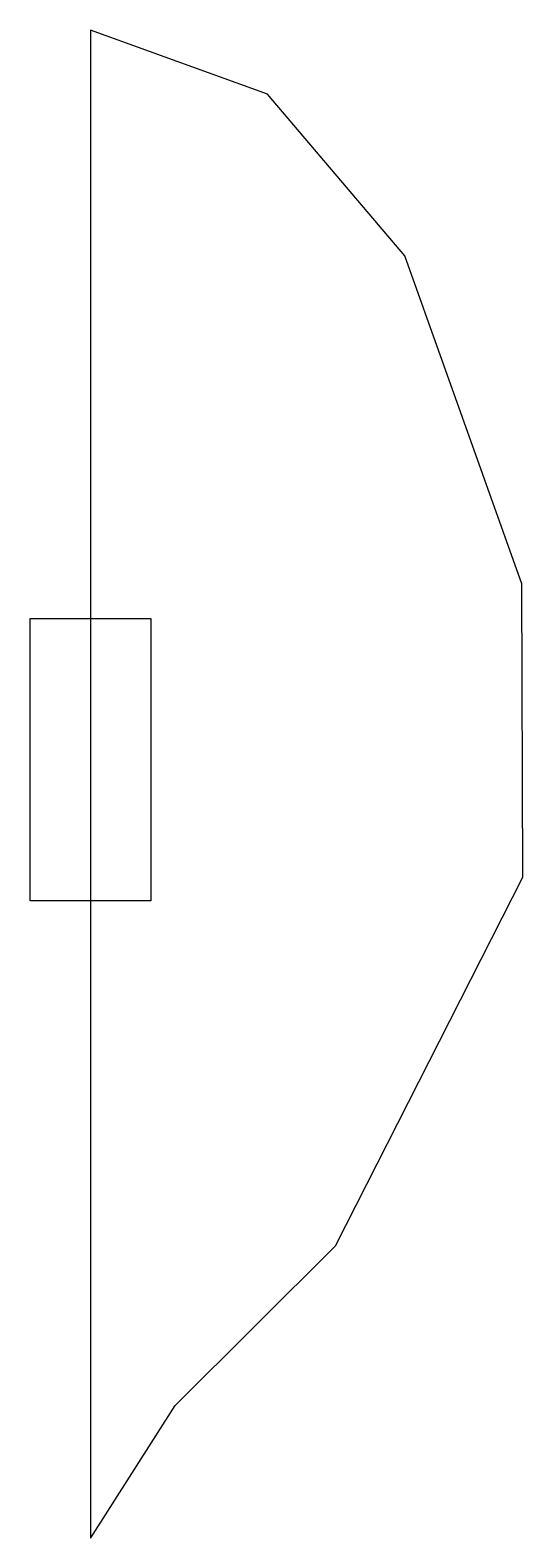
# Model space of a CAD drawing. Header units: metres. Extents: x -0.8 to 5.4, y 2.4 to 21.1.
import ezdxf

# ---------------------------------------------------------------- set-up
doc = ezdxf.new("R2010")
doc.units = ezdxf.units.M

msp = doc.modelspace()

# ---------------------------------------------------------------- linework, layer by layer
for p, q in [((2.196, 20.312), (0, 21.104)), ((0, 21.104), (0, 21.104)), ((0, 21.104), (0, 2.403)), ((3.901, 18.303), (2.196, 20.312)), ((5.354, 14.237), (3.901, 18.303)), ((5.365, 10.599), (5.354, 14.237)), ((-0.751, 10.306), (-0.751, 13.805)), ((-0.751, 13.805), (0.747, 13.805)), ((0.747, 13.805), (0.747, 10.306)), ((3.041, 6.026), (5.365, 10.599)), ((0.747, 10.306), (-0.751, 10.306)), ((1.051, 4.044), (3.041, 6.026)), ((0.004, 2.403), (1.051, 4.044)), ((0, 2.403), (0.004, 2.403))]:
    msp.add_line(p, q)

doc.saveas('drawing.dxf')
